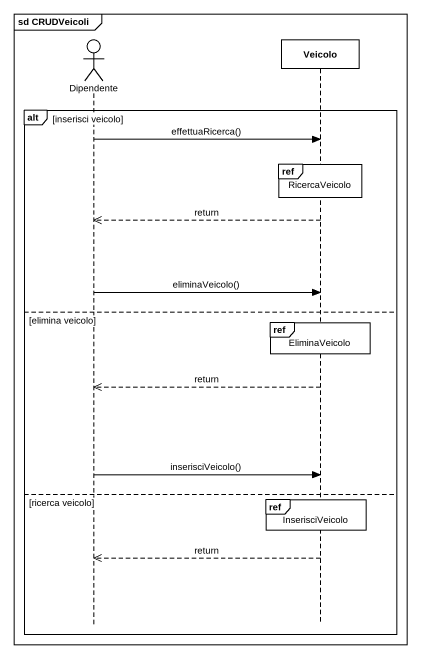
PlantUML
@startuml
mainframe sd CRUDVeicoli
hide footbox
actor Dipendente
participant Veicolo

alt inserisci veicolo
  Dipendente -> Veicolo : effettuaRicerca()
  ref over Veicolo : RicercaVeicolo
  Veicolo -->> Dipendente : return
  Dipendente -> Veicolo : eliminaVeicolo()
else elimina veicolo
  ref over Veicolo : EliminaVeicolo
  Veicolo -->> Dipendente : return
  Dipendente -> Veicolo : inserisciVeicolo()
else ricerca veicolo
  ref over Veicolo : InserisciVeicolo
  Veicolo -->> Dipendente : return
end
@enduml
